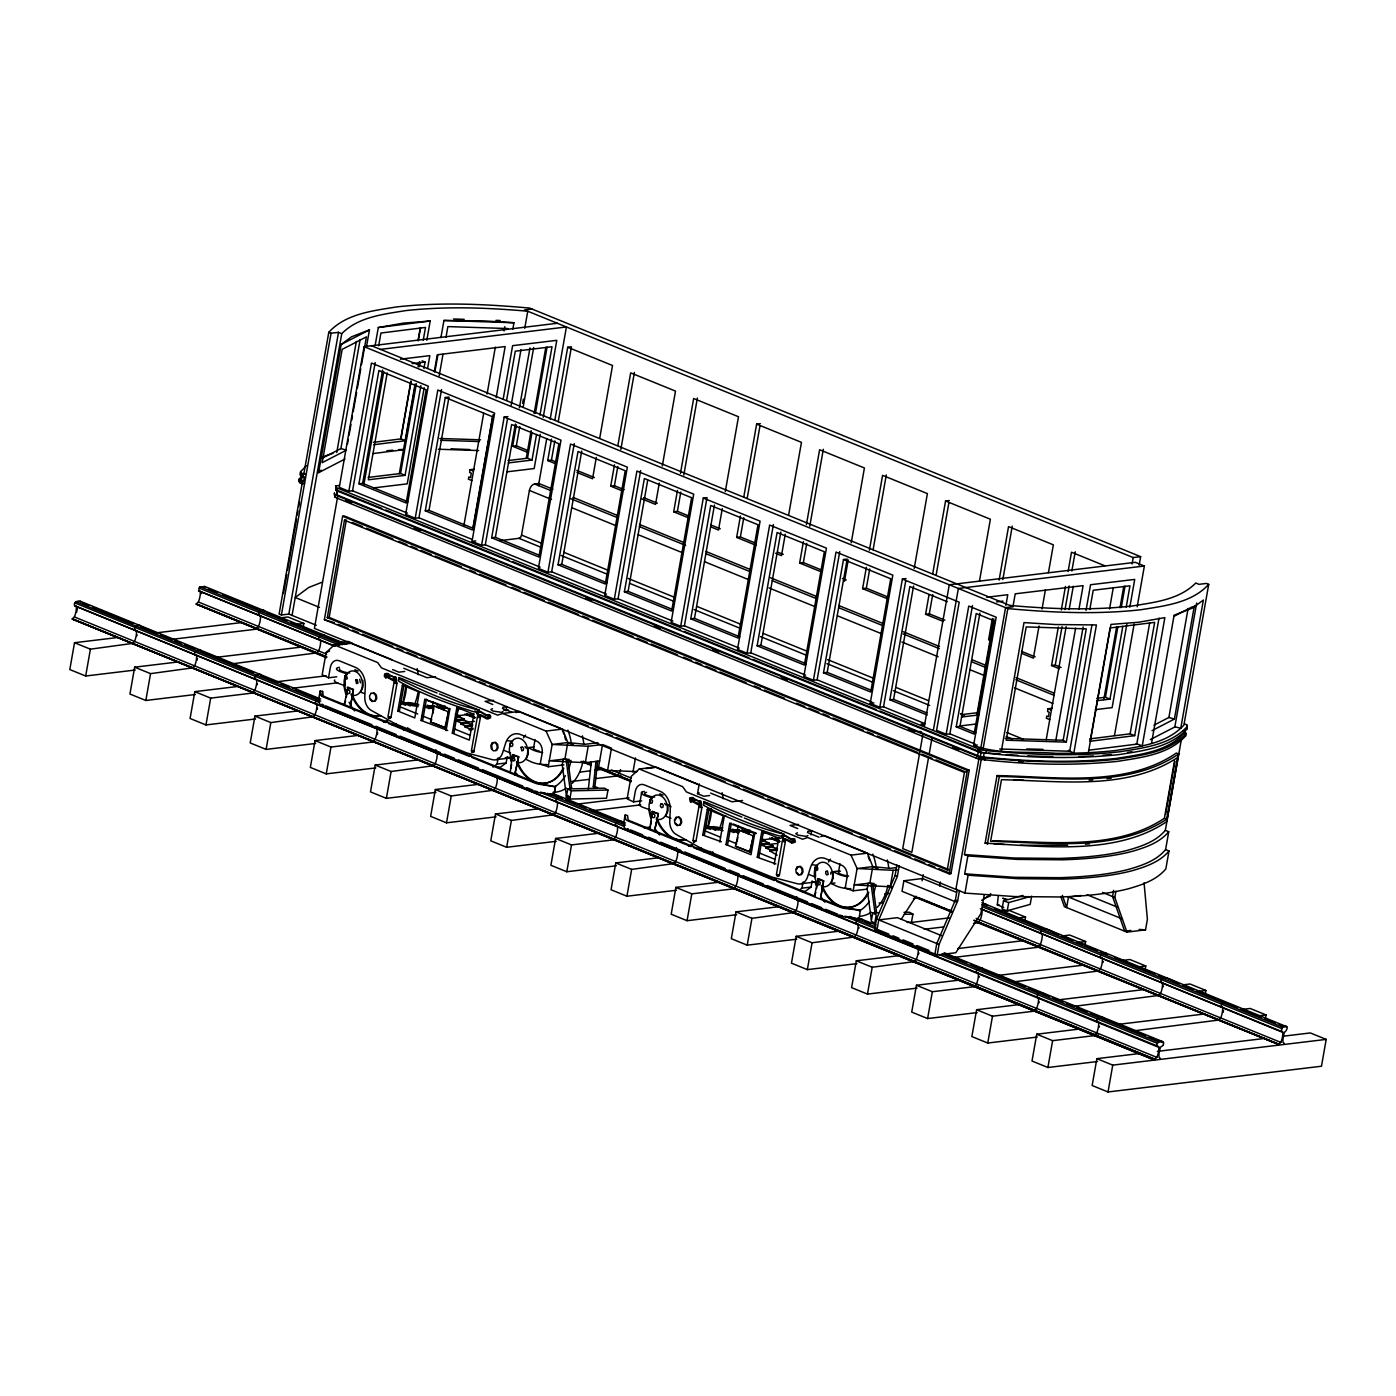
<?xml version="1.0" encoding="UTF-8"?>
<svg xmlns="http://www.w3.org/2000/svg" width="1396" height="1396" viewBox="0 0 1396 1396"><rect width="100%" height="100%" fill="white"/><g stroke="black" fill="none" stroke-linecap="round" stroke-linejoin="round"><path stroke-width="1.5" d="M80.846 602.147C80.793 599.599 72.575 601.536 74.599 605.655L1158.837 1047.332A16.595 10.33 -67.9 0 1 1156.865 1057.365L1154.841 1059.25L72.26 619.004L1154.614 1060.088L72.243 619.074M986.623 905.289L986.169 904.329L981.929 904.8L1282.61 1027.142C1289.66 1023.704 1287.129 1030.684 1284.547 1032.185A16.595 10.33 -67.9 0 0 1282.976 1042.149L1284.39 1043.615M1106.888 954.218C1105.998 950.955 1098.914 954.201 1100.659 957.708M1162.816 1045.464C1166.899 1039.427 1155.19 1040.648 1157.075 1046.075M134.731 630.172C132.864 626.664 140.158 623.279 140.979 626.612L156.998 633.295M194.864 654.637C192.857 651.077 200.745 647.639 201.094 651.251M255.014 679.102C252.99 675.542 260.877 672.104 261.244 675.716L277.281 682.243M375.297 727.979L376.885 728.398M435.43 752.514L435.901 749.809M555.695 801.444L556.899 797.552L561.96 797.744M615.845 825.909C613.821 822.349 621.709 818.911 622.058 822.523M796.244 899.321L796.715 896.616M856.394 923.786C854.369 920.226 862.257 916.788 862.606 920.4M916.526 948.25L916.998 945.563L929.021 950.449M976.659 972.715C974.652 969.156 982.54 965.718 982.889 969.33M1040.509 933.313C1040.107 922.023 1057.261 935.355 1058.761 934.814M1036.809 997.198L1038.013 993.289L1043.021 993.202M1096.942 1021.663C1096.261 1009.517 1118.161 1026.723 1091.131 1013.374M1160.791 982.243C1160.408 970.918 1177.386 984.424 1179.044 983.744M1220.924 1006.708L1222.128 1002.817L1227.171 1003.009M1281.057 1031.173L1282.61 1027.142M588.344 789.176L591.328 761.692M566.2 760.384L569.987 788.426L573.128 788.845L597.034 788.321L593.265 786.786L596.022 761.396M569.987 788.426L571.104 788.88L567.753 788.949L566.305 797.168L569.83 799.053L606.51 798.25L607.958 790.031L604.451 788.164L599.059 788.269L594.905 786.594L597.663 761.204M1003.776 907.505L997.32 904.87L998.227 896.424M264.943 611.832C264.158 606.702 254.404 614.606 260.319 615.566M1163.304 1042.725L1149.274 1037.019M116.374 637.675L74.529 642.718L69.8 669.557L85.68 676.013L135.272 670.028M85.68 676.013L90.408 649.175L132.428 643.416M176.524 662.14L134.662 667.183L129.933 694.021L145.83 700.478L195.405 694.493M145.83 700.478L150.559 673.64L192.561 667.881M204.828 587.053L199.785 586.861L198.581 590.7L335.005 646.383M236.657 686.605L194.812 691.648L190.083 718.486L205.962 724.943L255.555 718.975M205.962 724.943L210.691 698.122L252.536 693.062L254.787 690.339A16.595 10.33 -67.9 0 0 256.759 680.323L256.724 679.643M296.79 711.07L254.945 716.113L250.216 742.951L266.095 749.408L315.688 743.44M299.302 478.88L299.529 482.841L304.59 483.417L301.798 483.749L298.919 481.114L299.302 478.88L302.443 475.67M306.335 465.74L300.594 471.621L300.105 474.396L300.716 476.123L304.38 476.874L303.595 481.358L299.931 480.59L303.595 481.358M302.112 475.949L301.309 480.433L301.798 475.094L302.112 475.949L300.716 476.123L300.594 471.621M301.798 483.749L302.199 481.515M302.984 477.048L303.473 474.256L306.265 473.925L301.204 473.331L303.473 474.256M302.321 482.493L279.113 614.048L281.399 614.973L288.832 614.083L316.299 625.251M303.996 473L328.793 332.3C345.824 313.629 373.046 310.767 396.621 306.928C440.839 302.007 485.494 304.066 529.677 308.08L1140.637 556.655L1139.136 565.188M283.405 593.457L286.756 574.402M287.506 570.161L296.476 519.312M297.226 515.072L297.959 510.831M298.709 506.591L299.459 502.368M281.399 614.973L331.061 333.225L338.513 332.335L341.758 333.661C358.266 316.857 383.586 314.24 405.695 310.61C446.249 306.125 487.204 307.644 527.758 311.221L524.756 328.304M288.832 614.083L338.513 332.335M266.095 749.408L270.824 722.587L312.844 716.811M292.078 615.409L341.758 333.661M344.969 459.04L318.602 472.668L341.2 344.463L351.478 336.837L369.451 329.857L366.433 346.958M303.124 627.572L303.857 623.436L287.977 616.98L281.695 617.73M336.768 452.513L356.364 341.409M322.249 458.202L340.903 448.57L360.133 339.542M339.42 485.442L335.686 485.895L336 490.485L979.748 752.392C1025.851 757.888 1072.739 759.441 1118.999 754.608C1142.574 750.769 1169.796 747.907 1186.827 729.218L1186.705 724.716L1184.436 723.791M334.813 497.185L334.412 493.154L334.813 497.185L978.561 759.11C1024.681 764.607 1071.552 766.16 1117.812 761.326C1141.387 757.487 1168.609 754.608 1185.64 735.936L1185.413 731.975L1183.145 731.05M336 490.485L335.686 485.895M336.994 489.403L336.611 494.777L980.341 756.702C1025.502 761.466 1071.273 763.28 1116.503 758.394C1140.078 754.555 1167.3 751.694 1184.332 733.005L1184.855 730.021M336.611 494.777L337.396 490.31L381.771 508.371M337.605 496.854L314.414 628.409L964.968 893.091L1014.665 896.564L1059.459 896.965A269.393 68.823 10 0 0 1129.19 888.554C1142.521 884.663 1156.691 879.934 1165.852 868.87L1168.993 850.984L1165.59 849.606C1156.429 860.651 1142.277 865.398 1128.945 869.272A269.393 68.823 10 0 1 1059.215 877.683L1014.403 877.299L964.706 873.826L967.864 855.94L964.462 854.544L981.353 758.778L985.436 759.11M557.353 323.261L364.094 346.662L339.28 487.344L348.843 491.235L352.56 490.799L407.405 513.1M347.552 443.754L348.302 439.478M349.052 435.203L350.937 424.506M351.705 420.231L352.455 415.956M353.205 411.68L356.591 392.451M357.359 388.175L360.744 368.928M361.494 364.653L366.398 336.872L342.16 349.384L322.179 462.687L346.417 450.158L340.903 448.57M324.378 619.667L342.613 516.258L344.48 516.031L969.208 770.208L950.973 873.634L949.123 873.844L324.378 619.667L334.307 622.721M348.843 491.235L371.458 363.047L428.258 386.151L405.643 514.356L415.205 518.248L418.94 517.794L471.813 539.31M375.28 344.638L378.299 327.536L403.496 323.104L430.195 321.01L426.81 340.24M327.292 617.66L344.48 520.202L346.348 519.975L329.159 617.433L327.292 617.66L947.256 869.9L949.106 869.673L329.159 617.433M352.56 490.799L375.175 362.594M378.665 345.859L380.916 333.033L425.501 327.432L423.232 340.258M392.136 659.767L350.78 642.928L334.307 644.917L326.123 652.473L322.179 674.774L328.514 677.793L336.75 676.798M320.138 691.037L318.689 699.256L319.3 703.287A8.341 2.129 10 0 0 321.935 705.224L533.15 791.166A8.341 2.129 10 0 0 539.048 792.701L554.038 795.005L555.486 786.786L540.444 783.837A5.95 1.518 10 0 1 536.221 782.737L325.059 696.813A5.95 1.518 10 0 1 323.174 695.435L322.581 691.404L320.138 691.037L320.748 695.068A8.341 2.129 10 0 0 323.401 697.005L386.116 722.535M358.929 483.801L378.909 370.498L426.146 389.728L406.166 503.014L358.929 483.801L362.646 483.348L407.911 501.757M321.848 695.522L322.581 691.404M356.94 735.535L315.077 740.595L310.348 767.416L326.245 773.89L375.821 767.905M362.646 483.348L382.626 370.062M328.514 677.793L330.381 667.218A9.859 7.294 83.1 0 1 339.176 660.744L355.265 667.288A17.345 12.826 83.1 0 1 365.333 686.291L364.792 696.761A12.861 9.51 83.1 0 0 371.214 710.355L395.539 723.931L467.014 753.002L492.544 759.721A12.861 9.51 83.1 0 0 502.595 752.828L505.561 743.353A17.345 12.826 83.1 0 1 520.551 734.523L536.622 741.067A9.859 7.294 83.1 0 1 542.119 753.369L540.252 763.944L548.227 766.753L563.879 764.851M363.815 484.901L383.778 371.65M387.198 372.906L368.352 479.788L405.084 475.355L420.911 385.575M326.245 773.89L330.974 747.052L372.819 742.009L375.07 739.287A16.595 10.33 -67.9 0 0 377.042 729.253L376.99 728.59M353.415 689.484L350.274 707.301L353.415 689.484L348.058 687.303L344.079 705.207L345.615 701.158M346.313 697.197L348.058 687.303M400.669 439.025L410.843 381.335M417.997 340.729L420.266 327.92M373.36 442.358L400.949 438.885L411.122 381.16M418.294 340.554L420.545 327.728M360.465 682.819L359.679 679.346M399.291 473.75L415.101 384.005M418.119 366.904L418.87 362.646M405.904 438.588L415.327 385.139M418.713 365.909L419.463 361.634M368.125 477.415L400.547 473.506L416.374 383.726M419.393 366.625L420.144 362.349M423.93 368.474L425.065 362.053L422.046 360.831M424.192 387.704L407.231 483.854L373.57 487.919M427.577 368.474L429.828 355.648L400.39 359.191M434.278 371.79L437.28 354.759L505.16 346.557L496.156 397.686M434.906 371.755L437.925 354.654M440.927 337.57L443.945 320.469L483.801 320.888L513.955 322.738L512.838 329.159M439.199 375.768L442.968 354.392M445.987 337.291L447.872 326.594L507.935 328.549M415.205 518.248L437.821 390.042L494.62 413.146L472.023 541.351L481.585 545.243L485.302 544.806L540.147 567.108M387.093 677.235L394.457 681.353L396.028 680.864L395.19 677.165L387.46 675.14L386.256 673.518L384.685 674.006L384.319 676.1L385.523 677.723L387.722 676.868L388.036 675.106L387.024 673.762L385.715 674.163M385.523 677.723L389.118 676.711L388.42 673.587L386.797 675.769L387.809 677.112L394.073 679.643M417.072 760.017L375.227 765.06L370.481 791.881L386.378 798.355L435.953 792.37M418.94 517.794L441.537 389.589M390.706 717.09L387.966 716.863L393.916 683.08L395.818 682.853L397.005 683.325L391.037 717.108L389.152 717.335M425.291 510.796L445.272 397.511L448.989 397.057L429.008 510.343L425.291 510.796L472.529 530.009L492.509 416.723L445.272 397.511M401.612 678.596L398.942 677.514L398.733 681.248A220.551 56.346 10 0 0 473.785 711.768L478.933 712.571L479.351 710.215L476.664 709.133M397.825 711.018L402.38 685.192L404.02 685L399.465 710.808L397.825 711.018L414.786 717.928L419.341 692.102L402.38 685.192M400.914 704.631L401.123 703.462L408.522 702.572L416.183 704.422M403.025 702.31L405.835 686.431M386.378 798.355L391.107 771.517L433.109 765.741M406.829 703.13L400.669 701.891M413.199 703.218L405.782 704.108L405.59 705.277L401.123 703.462M408.33 703.741L408.522 702.572M417.875 703.846L410.459 704.753L410.25 705.922L405.782 704.108M447.715 730.44L421.051 720.458L424.768 699.344L437.96 703.846M424.279 707.859L424.489 706.673L431.905 705.783L431.696 706.952L427.228 705.137M426.426 699.134L422.691 720.266L421.051 720.458M474.291 469.178L470.086 469.684L469.597 472.476L471.29 473.174L470.504 477.641L468.794 476.943L468.41 479.177L471.813 480.573M424.489 706.673L428.956 708.505L429.165 707.318L432.865 706.882M463.786 526.083L483.697 413.164M487.082 394.004L495.336 347.133M433.144 701.839L432.533 705.346L448.622 711.89L449.233 708.383L450.123 708.732M444.818 727.962L448.552 711.437L445.638 727.874L430.526 722.151L434.243 705.626M432.882 713.373L433.633 709.133L429.165 707.318M437.611 703.654L437 707.179L445.237 706.184M504.061 330.922L504.811 326.647M441.049 708.243L441.258 707.074L444.818 708.522M473.244 527.636L493.154 414.734M444.766 706.551L444.155 710.075L437.821 707.074M503.188 399.082L512.611 345.667L556.777 340.345L543.219 417.264M477.205 784.482L435.36 789.525L430.631 816.363L446.511 822.82L496.104 816.835M446.057 730.649L449.791 709.517L424.768 699.344M506.608 400.355L515.281 351.181L552.013 346.749L539.955 415.153M481.585 545.243L504.183 417.055L507.9 416.601M485.302 544.806L507.533 418.73M452.321 733.197L456.876 707.371L458.516 707.161L453.962 732.987L452.321 733.197L469.3 740.089L473.855 714.281L456.876 707.371M511.198 405.137L520.987 349.646M456.44 720.947L456.649 719.76L464.065 718.87L463.856 720.039L456.44 720.947L460.907 722.762L468.323 721.854L468.114 723.041L460.697 723.931L460.907 722.762M455.899 717.509L459.598 717.055L459.808 715.886L455.34 714.054M491.654 537.809L511.634 424.506L558.871 443.719L538.891 557.021L491.654 537.809L495.388 537.355L538.682 554.962M495.388 537.355L515.351 424.052M527.688 452.391L512.629 446.266L516.398 424.89M519.417 407.789L529.974 347.936M446.511 822.82L451.24 795.982L493.259 790.223M464.973 726.915L465.165 725.745L472.581 724.856L472.372 726.025L464.973 726.915L469.44 728.747L473.139 728.293M522.628 403.322L523.378 399.047M512.629 446.266L516.346 445.813L519.748 426.583M523.134 407.335L533.691 347.482M469.44 728.747L469.231 729.916L472.93 729.462M477.537 713.6L477.903 711.489M474.134 751.414L471.412 750.804L477.362 717.02L479.264 716.794L480.451 717.282L473.872 751.31M526.24 458.446L531.126 430.666M534.145 413.565L545.819 347.325M508.039 460.558L527.496 458.202L532.016 432.551M535.418 413.321L547.092 347.046M508.266 462.914L532.033 460.052L536.553 434.4M488.408 718.451L487.57 714.752M489.228 718.364L488.408 714.647L486.017 715.223L478.636 711.105M500.082 540.636L518.928 538.315A3.124 1.954 -67.9 0 0 521.528 535.069L529.398 490.45A6.265 3.891 -67.9 0 1 534.633 483.993L538.821 483.487L552.921 489.211M540.2 434.348L534.179 468.55L506.835 471.848M538.437 485.703L546.761 438.501M550.164 419.201L566.427 326.961L380.427 349.384M555.521 463.716L547.738 460.54L551.507 439.164M554.893 419.934L567.718 347.255L571.435 346.801L558.243 421.627M505.98 710.826L506.731 706.568M492.945 767.119L497.081 764.083L498.163 757.923M547.738 460.54L551.455 460.104L554.84 440.857M537.355 808.947L495.493 813.99L490.764 840.828L506.643 847.285L556.236 841.317M497.011 767.486L500.64 767.05L506.137 763.001L507.219 756.841M518.701 756.737L514.74 774.64L518.701 756.737L512.506 754.643L510.203 772.354M510.901 768.411L511.599 764.45M512.297 760.488L513.344 754.555M504.183 417.055L560.983 440.159L538.385 568.364L547.947 572.255L570.545 444.05L627.362 467.154L604.747 595.359L614.31 599.25L618.044 598.797L672.872 621.115M547.947 572.255L551.664 571.802L574.28 443.596M506.643 847.285L511.39 820.447L553.34 814.81M558.034 564.804L578.014 451.501L625.234 470.731L605.271 584.017L558.034 564.804L561.75 564.35L607.016 582.778M561.75 564.35L581.731 451.065M535.017 739.653L533.586 747.785A8.01 2.042 10 0 0 539.554 751.24M596.319 457.399L592.55 478.776L576.967 472.441M599.722 438.17L612.53 365.49L567.718 347.255M548.227 766.753L552.153 744.452L546.045 731.068L502.717 713.443L497.639 715.136L381.492 667.881L377.635 662.542L334.307 644.917M554.038 795.005L555.399 786.14M622.407 490.921L610.715 486.174L614.484 464.798M617.87 445.551L630.678 372.872L675.507 391.107L662.315 465.932M563.269 759.18L562.239 765.06L566.392 795.807L569.655 797.099L566.305 797.168M546.045 731.068L562.536 729.078L567.806 742.55L564.909 758.988L549.256 760.872L585.308 762.687L599.652 760.96M610.715 486.174L614.432 485.721L617.817 466.491M620.836 449.39L634.412 372.418M597.488 833.412L555.625 838.455L550.897 865.293L566.793 871.75L616.369 865.782M569.83 799.053L571.278 790.834L567.753 788.949M585.308 762.687L588.205 746.249L600.507 744.766M614.31 599.25L636.925 471.045L693.725 494.167L671.11 622.372L680.69 626.263L684.406 625.809L739.252 648.128M566.793 871.75L571.522 844.929L613.368 839.869L615.619 837.146A16.595 10.33 -67.9 0 0 617.59 827.13L617.556 826.449M618.044 598.797L640.642 470.609M624.396 591.799L644.376 478.514L691.613 497.726L671.633 611.029L624.396 591.799L628.113 591.363L671.406 608.97M628.113 591.363L647.709 480.207M607.557 770.47L611.483 748.151L602.549 744.522L598.622 766.823L607.557 770.47L637.082 771.622M659.296 483.033L655.527 504.41L641.881 498.861M617.084 775.984L619.335 773.262A16.595 10.33 -67.9 0 0 620.557 769.597M689.275 518.143L673.692 511.791L677.461 490.415M680.463 473.314L693.655 398.506L738.484 416.741L725.292 491.549M673.692 511.791L677.409 511.337L680.794 492.107M683.813 475.006L697.372 398.052M657.621 857.877L615.776 862.92L611.047 889.758L626.926 896.232L676.519 890.247M815.02 896.162L630.015 820.883A5.95 1.518 10 0 1 628.13 819.504L627.519 815.473L625.094 815.107L623.646 823.326L624.256 827.357A8.341 2.129 10 0 0 626.891 829.294L838.106 915.235A8.341 2.129 10 0 0 844.004 916.771L858.994 919.074L860.337 910.209L845.383 907.906A5.95 1.518 10 0 1 841.177 906.807L821.057 898.623M632.964 772.11L635.477 757.923M697.093 783.837L655.719 766.997L639.246 768.987L631.062 776.542L627.136 798.844L633.452 801.862L635.32 791.288A9.859 7.294 83.1 0 1 644.114 784.814L660.203 791.358A17.345 12.826 83.1 0 1 670.272 810.361L669.731 820.831A12.861 9.51 83.1 0 0 676.153 834.424L700.478 848L771.953 877.072L797.5 883.79A12.861 9.51 83.1 0 0 807.534 876.897L810.518 867.422A17.345 12.826 83.1 0 1 825.49 858.61L841.579 865.154A9.859 7.294 83.1 0 1 847.058 877.438L845.208 888.013L853.165 890.823L866.864 889.165M641.689 792.3L639.612 804.044A11.098 2.827 10 0 0 642.875 807.324L650.257 809.889M626.926 896.232L631.655 869.394L673.675 863.618M680.69 626.263L703.287 498.058L707.004 497.604L684.406 625.809M658.354 813.554L654.392 831.458L658.354 813.554L652.176 811.477L649.855 829.189M650.553 825.228L651.251 821.267M651.949 817.306L652.996 811.373M690.758 618.812L710.739 505.509L757.976 524.739L737.995 638.024L690.758 618.812L694.475 618.358L739.758 636.785M694.475 618.358L714.455 505.073M722.273 508.65L718.504 530.026L710.704 526.85M676.449 847.686L675.978 850.391L677.584 850.74M756.143 545.347L736.652 537.408L740.421 516.031M743.824 496.802L756.632 424.122L760.349 423.669M717.753 882.342L675.908 887.402L671.179 914.223L687.059 920.697L736.652 914.712M736.652 537.408L740.386 536.971L743.771 517.724M747.157 498.494L759.982 425.815M692.032 801.304L699.396 805.422L700.966 804.934L700.146 801.234L692.399 799.21L691.212 797.587L689.641 798.076L690.462 801.793L694.056 800.78L693.376 797.657M709.674 795.528L703.846 796.244L697.529 793.661L699.256 783.889M692.905 840.933L698.855 807.15L700.757 806.923L701.944 807.394L695.993 841.177L693.515 840.671M706.568 802.665L703.881 801.583L703.671 805.317A220.551 56.346 10 0 0 778.724 835.855L783.871 836.64M687.059 920.697L691.788 893.859L733.65 888.816L735.901 886.094A16.595 10.33 -67.9 0 0 737.856 876.06L737.821 875.397M702.764 835.087L707.318 809.261L708.959 809.069L704.404 834.895L702.764 835.087L721.383 841.788M721.121 828.491L713.478 826.641L706.062 827.531L705.853 828.701L709.552 828.264M707.981 826.38L711.122 808.511M711.785 827.2L705.608 825.961M718.155 827.287L710.739 828.177L710.529 829.346L706.062 827.531M710.739 828.177L715.206 829.992L715.415 828.823L722.814 827.933M703.287 498.058L760.087 521.162L737.489 649.367L747.052 653.258L769.65 525.053L826.449 548.174L803.852 676.362L813.414 680.253L817.131 679.817L871.976 702.118M747.052 653.258L750.769 652.805L773.384 524.617M719.743 841.997L724.297 816.171L725.937 815.979M757.138 645.807L777.101 532.522L824.338 551.734L804.358 665.037L757.138 645.807L760.855 645.371L806.12 663.781M725.99 844.545L729.724 823.413L731.364 823.204L727.648 844.336L725.99 844.545L751.013 854.718L754.73 833.587L756.388 833.395L733.284 823.989M760.855 645.371L780.835 532.068M731.958 830.393L732.167 829.207L739.828 831.074M785.25 534.267L781.481 555.643L775.635 553.27M788.635 515.037L801.461 442.358L756.632 424.122M739.671 830.725L734.104 831.388L733.895 832.574L729.427 830.742L736.844 829.852M738.1 825.909L737.472 829.433L753.561 835.977L754.172 832.452M749.774 852.031L753.491 835.506L749.774 852.031L735.465 846.22L739.199 829.695L738.571 833.203L734.104 831.388M737.088 841.666L737.821 837.443M742.567 827.723L741.939 831.248L750.176 830.254M749.704 830.637L749.094 834.145L741.52 830.498M777.904 906.824L736.041 911.867L731.312 938.688L747.209 945.162L796.784 939.176M821.075 571.749L799.629 563.042L803.398 541.665M806.417 524.564L819.609 449.739L864.421 467.974L851.228 542.8M799.629 563.042L803.346 562.588L806.748 543.341M809.767 526.24L823.326 449.285M757.26 857.266L761.815 831.44L763.455 831.231L758.918 857.057L757.26 857.266L775.879 863.967M761.396 845.016L761.588 843.83L769.004 842.94L768.795 844.109L761.396 845.016L765.863 846.831L773.262 845.941L773.07 847.11L765.654 848L765.863 846.831M760.837 841.579L764.537 841.125L764.746 839.956L761.762 838.734M747.209 945.162L751.938 918.324L793.94 912.548M777.153 855.19L769.911 850.984L770.121 849.815L777.537 848.925L773.07 847.11M774.239 864.159L778.794 838.35L780.434 838.141M791.776 839.205L784.412 835.087L782.022 835.663L781.655 837.775L783.68 839.275L782.318 837.513L783.121 836.431L782.807 838.193M782.475 837.67L782.842 835.576M776.351 874.891L782.318 841.09L784.203 840.863L785.39 841.352L779.439 875.135L776.717 874.524M813.414 680.253L836.03 552.066L892.829 575.169L870.214 703.375L879.794 707.266L883.511 706.812L924.641 723.547M817.131 679.817L839.746 551.612M793.347 842.521L792.527 838.822M843.481 559.517L890.718 578.747L870.738 692.032L823.5 672.82L843.481 559.517L847.198 559.063M793.975 842.172L794.289 840.409L793.294 839.048L791.968 839.467L794.69 838.891L795.388 841.997L791.776 843.01L784.412 838.891M794.167 842.434L793.347 838.717L790.956 839.31L783.592 835.174M823.5 672.82L827.217 672.366L846.814 561.209M844.458 581.277L848.227 559.901M810.919 834.895L811.669 830.637M799.262 890.194L802.019 888.153L803.101 881.993M838.036 931.289L796.191 936.332L791.462 963.17L807.342 969.627L856.935 963.641M887.943 598.971L862.606 588.658L866.375 567.282M869.394 550.181L882.586 475.355L927.398 493.591L914.206 568.416M801.95 891.555L805.579 891.119L811.076 887.071L812.158 880.911M862.606 588.658L866.323 588.205L869.725 568.975M873.111 549.727L886.303 474.919M823.64 880.806L820.499 898.605L823.64 880.806L818.283 878.625L814.322 896.529L815.84 892.48M816.538 888.519L817.236 884.558M807.342 969.627L812.071 942.789L854.09 937.03M830.69 874.14L831.039 872.186M838.525 871.854L839.956 863.723M879.794 707.266L902.392 579.061L906.109 578.607M883.511 706.812L905.742 580.753M853.165 890.823L857.109 868.521L851.002 855.137L807.656 837.513L802.578 839.223L686.431 791.951L682.574 786.611L639.246 768.987M927.258 715.031L889.863 699.815L909.843 586.529L947.238 601.728M889.863 699.815L893.58 699.361L913.56 586.076M868.207 883.267L867.178 889.13L871.331 919.877M898.169 955.754L856.324 960.797L851.595 987.635L867.474 994.092L917.067 988.124M851.002 855.137L867.474 853.148L872.762 866.619L869.865 883.057L854.212 884.942L890.247 886.757L893.161 870.319L897.244 869.83M872.709 913.019L871.261 921.238L874.769 923.122L876.217 914.904L872.709 913.019L876.042 912.949L874.943 912.495L871.139 884.453M943.12 621.412L925.583 614.275L928.968 595.045M932.737 573.669L945.563 500.99L949.28 500.536M925.583 614.275L929.3 613.839L932.703 594.591M936.088 575.361L948.896 502.682M896.947 864.927L895.098 875.466L876.496 918.987L874.629 929.527L937.205 954.986L955.806 952.735L980.899 913.595L984.18 895.028M876.897 930.451L878.765 919.912L897.366 876.391L899.216 865.852M867.474 994.092L872.203 967.254L914.171 961.617M922.808 734.924L902.758 848.611L911.832 852.31L928.48 757.923M924.327 726.339L949.28 584.767L1135.297 562.326L1144.371 566.026L1137.182 606.789M956.487 892.358L922.477 878.52L903.875 880.771L902.008 891.311L952.037 911.658M929.247 753.631L931.882 738.624M933.4 730.038L958.371 588.449L1144.371 566.026M904.015 912.338L909.389 912.234L912.914 914.101L911.448 922.32L907.138 922.424M902.392 579.061L959.192 602.165L936.594 730.37L946.156 734.261L968.754 606.056L996.186 617.224L973.588 745.429C999.501 754.904 1028.573 751.083 1055.83 753.317C1075.95 753.421 1096.087 752.706 1116.085 750.437C1139.66 746.598 1166.882 743.719 1183.913 725.048L1208.709 584.366L1206.441 583.441L1199.007 584.331L1195.761 583.005C1179.254 599.809 1153.934 602.426 1131.824 606.056C1091.271 610.541 1050.315 609.022 1009.762 605.445M917.922 897.611L913.473 898.85M922.058 880.824L923.157 874.629M946.156 734.261L949.873 733.825L972.471 605.62M979.451 581.207L990.375 519.225L945.563 500.99M956.225 726.827L976.205 613.525L994.074 620.784L974.094 734.087L956.225 726.827L959.959 726.374L975.821 732.83M959.959 726.374L979.922 613.071M958.319 980.219L916.457 985.262L911.728 1012.1L927.607 1018.557L977.2 1012.589M939.7 886.041L940.415 881.993M947.256 869.9L964.427 772.442L344.48 520.202M988.56 639.909L992.329 618.533M999.117 580.055L1008.54 526.606L1053.352 544.841L1048.448 572.639M976.851 714.944L993.812 618.794M934.936 954.061L936.786 943.522L955.388 900.001L957.237 889.461M949.123 873.844L967.358 770.435L969.208 770.208M991.683 637.763L978.491 712.588L961.198 714.665M992.434 633.487L994.702 620.662M1002.834 579.602L1012.257 526.152M937.205 954.986L939.054 944.446L957.656 900.926L959.506 890.386M927.607 1018.557L932.353 991.736L978.038 986.222M976.293 758.185L978.875 751.31L880.021 711.088M1005.888 605.393L1007.772 594.713L986.745 597.261M955.876 889.409L979.085 757.836M983.447 757.225L984.232 752.741L981.144 752.217L980.341 756.702L978.945 756.876L335.214 494.952M364.094 346.662L1007.825 608.586L983.028 749.268L980.236 749.617L336.488 487.693M984.756 760.157L985.14 757.923C1029.341 761.937 1073.995 764.013 1118.213 759.075C1141.788 755.236 1169.01 752.374 1186.024 733.703M985.942 753.439L986.431 750.664C1030.632 754.678 1075.269 756.737 1119.487 751.816C1143.062 747.977 1170.284 745.115 1187.315 726.444M1012.973 606.597L1015.224 593.824L1083.104 585.639L1078.986 609.075M964.968 893.091L968.109 875.205L964.706 873.826M985.105 843.219L997.041 775.583C1055.603 776.56 1125.228 787.868 1176.392 753.037L1178.66 753.962L1166.742 821.598C1116.085 856.027 1042.969 846.255 985.105 843.219L987.792 843.446M1001.403 750.804L1024.001 622.599L1055.324 624.535L1096.418 624.954L1073.821 753.159L1068.376 750.315M987.373 844.144L999.309 776.508L997.041 775.583M973.605 923.314L977.898 922.791L980.149 920.069A16.595 10.33 -67.9 0 0 982.121 910.052L982.086 909.372M974.199 986.675L976.45 983.953A16.595 10.33 -67.9 0 0 978.422 973.937L978.369 973.256M1039.025 626.071L1033.372 658.144L1021.68 653.38M1042.044 608.97L1045.43 589.74M1018.452 1004.684L976.607 1009.727L971.86 1036.565L987.757 1043.039L1037.333 1037.053M1023.059 895.429L1008.121 899.6L1002.694 898.256L1006.848 899.949L1003.48 900.891L1002.031 909.093L1007.249 910.768L1030.196 904.381L1031.644 896.162M1007.249 910.768L1008.697 902.566L1029.567 896.755M1059.32 668.701L1051.537 665.526L1058.308 627.048M1061.326 609.947L1065.48 586.425M1068.115 571.47L1071.5 552.223L1104.637 565.712M987.757 1043.039L992.486 1016.201L1034.331 1011.158L1036.582 1008.436A16.595 10.33 -67.9 0 0 1038.554 998.402L1038.519 997.739M1051.537 665.526L1055.254 665.072L1062.042 626.595M1065.043 609.494L1069.196 585.988M1071.831 571.016L1075.234 551.786M1052.235 708.243L1048.03 708.749L1047.541 711.541L1049.234 712.239L1048.448 716.706L1046.738 716.026L1046.354 718.259L1049.757 719.638M1046.232 739.583L1066.143 626.682M1069.144 609.633L1073.28 586.198M1055.69 741.136L1075.601 628.235M1024.786 921.186L1025.519 917.067L1009.622 910.593L1001.264 911.605M1066.3 742.149L1006.219 740.212L1026.2 626.909L1086.263 628.863L1066.3 742.149L1063.176 740.264L1083.139 626.961M1086.036 610.384L1090.555 584.732L1134.721 579.41L1129.835 607.19M1089.822 609.494L1093.225 590.246L1129.957 585.814L1126.188 607.19M1091.916 625.199L1069.685 751.257L999.676 748.989M1109.541 608.935L1113.31 587.559M1078.585 1029.149L1036.739 1034.209L1032.01 1061.03L1047.89 1067.504L1097.483 1061.518M1088.357 752.601L1110.972 624.413L1138.7 622.232L1164.857 617.625L1142.26 745.83L1136.239 743.702M1080.888 895.534L1068.481 897.035L1066.631 907.575L1062.356 895.342M1103.8 699.64L1116.608 626.996M1119.993 607.766L1123.763 586.407M1096.802 698.314L1105.44 697.267L1117.882 626.734M1121.267 607.487L1125.036 586.111M1132.069 563.949L1133.203 557.562L1140.637 556.655M1097.012 700.687L1109.977 699.117L1122.803 626.438M1047.89 1067.504L1052.619 1040.666L1098.303 1035.151M1126.816 624.274L1112.123 707.615L1095.284 709.639M1114.497 735.5L1134.163 623.942M1084.919 945.65L1085.652 941.532L1069.755 935.058L1061.396 936.07M1089.787 738.903L1130.114 733.825L1149.711 622.668M1134.686 735.657L1154.649 622.372L1110.082 627.973L1090.102 741.276L1134.686 735.657L1130.114 733.825M1159.012 618.079L1136.78 744.138L1089.212 750.141M1113.642 890.334L1112.56 896.529L1124.653 931.184L1130.847 930.434M1144.057 882.796L1147.39 919.318L1145.523 929.858L1126.921 932.109L1114.828 897.453L1115.928 891.259M1151.508 743.387L1174.123 615.182L1192.69 607.975L1203.369 600.053L1180.772 728.258L1175.031 726.81M1138.717 1053.631L1096.872 1058.674L1092.143 1085.512L1108.023 1091.969L1321.471 1066.23L1326.2 1039.392L1310.321 1032.935L1283.116 1036.216M1153.968 725.17L1168.888 717.474L1188.101 608.447M1108.023 1091.969L1112.752 1065.131L1326.2 1039.392M1152.014 730.632L1174.402 719.062L1194.365 605.759M1196.669 603.037L1174.821 726.967L1150.339 739.618M992.626 840.828C1049.303 841.456 1114.619 851.194 1164.386 818.318L1174.507 760.89M1165.59 814.339L1174.909 761.501M1166.655 819.243L1177.526 757.557C1126.415 790.991 1059.512 780.713 1001.473 779.718L990.602 841.387C1048.64 842.399 1115.544 852.677 1166.655 819.243L1164.386 818.318M964.462 854.544L1014.159 858.017L1058.953 858.418A269.393 68.823 10 0 0 1128.701 850.007C1142.015 846.116 1156.185 841.387 1165.346 830.323L1181.487 738.798M1185.413 731.975L1185.64 735.936M1186.705 724.716L1186.827 729.218M1165.59 849.606L1168.749 831.719L1165.346 830.323M1145.052 970.115L1145.784 965.997L1129.905 959.523L1121.529 960.535M1205.202 994.598L1205.917 990.462L1190.038 984.005L1183.756 984.756M1265.334 1019.063L1266.067 1014.927L1250.17 1008.47L1241.812 1009.483M1278.753 1044.417L977.898 922.791M75.07 603.002L319.632 702.502M1098.338 971.005L1012.187 982.103M1158.471 995.47L1074.484 1006.307M1218.568 1020.075L1132.47 1031.033M196.225 604.084L326.629 656.923M850.81 888.694A11.098 2.827 10 0 1 836.745 886.198L831.021 883.441L833.255 878.049L833.08 871.697L839.083 870.982M316.543 652.927L232.556 663.763M374.46 701.176L375.925 698.576L375.507 695.225L373.465 693.062M493.137 742.655L491.671 745.237L492.09 748.588M495.789 750.542L497.255 747.942L496.836 744.591L494.795 742.428M675.28 819.941L676.746 817.358M679.398 825.245L680.864 822.645L680.445 819.295L678.404 817.131M796.61 869.307L798.076 866.724M800.728 874.611L802.194 872.011L801.775 868.661L799.734 866.497M901.205 919.318L916.038 896.18M132.498 643.294L134.522 641.41A16.595 10.33 -67.9 0 0 136.494 631.376L136.442 630.713M192.648 667.759L194.655 665.875A16.595 10.33 -67.9 0 0 196.627 655.841L196.592 655.178M316.63 652.822L318.637 650.92A16.595 10.33 -67.9 0 0 320.609 640.904L320.574 640.223M312.913 716.706L314.938 714.804A16.595 10.33 -67.9 0 0 316.892 704.788L316.857 704.125M433.196 765.636L435.203 763.752A16.595 10.33 -67.9 0 0 437.175 753.718L435.535 752.688M493.329 790.101L495.336 788.216A16.595 10.33 -67.9 0 0 497.308 778.183L497.273 777.52M553.462 814.566L555.486 812.681A16.595 10.33 -67.9 0 0 557.458 802.665L557.405 801.985M673.745 863.513L675.751 861.611A16.595 10.33 -67.9 0 0 677.723 851.595L677.688 850.932M794.027 912.443L796.034 910.558A16.595 10.33 -67.9 0 0 798.006 900.525L796.366 899.495M854.16 936.908L856.167 935.023A16.595 10.33 -67.9 0 0 858.139 924.99L858.104 924.327M918.045 897.453L952.124 911.309M914.293 961.373L916.3 959.488A16.595 10.33 -67.9 0 0 918.271 949.472L918.236 948.791M1098.408 970.901L1100.432 969.016A16.595 10.33 -67.9 0 0 1102.404 958.982L1102.351 958.319M1094.708 1034.785L1096.715 1032.9A16.595 10.33 -67.9 0 0 1098.687 1022.867L1098.652 1022.204M1158.558 995.365L1160.565 993.481A16.595 10.33 -67.9 0 0 1162.536 983.447L1162.502 982.784M1218.691 1019.83L1220.697 1017.946A16.595 10.33 -67.9 0 0 1222.669 1007.912L1222.634 1007.249M1278.876 1044.26L974.111 920.348L1278.876 1044.26L1280.847 1042.411A16.595 10.33 -67.9 0 0 1282.819 1032.394L981.946 909.18M298.919 481.114L301.013 478.968M318.602 472.668L321.115 470.103M1208.709 584.366C1191.695 603.037 1164.473 605.899 1140.898 609.738C1096.68 614.659 1052.026 612.6 1007.825 608.586M1178.66 753.962C1127.497 788.792 1057.871 777.485 999.309 776.508M1168.749 831.719C1159.587 842.765 1145.418 847.512 1132.104 851.385A269.393 68.823 10 0 1 1062.373 859.796L1017.562 859.413L967.864 855.94M1168.993 850.984C1159.832 862.03 1145.68 866.776 1132.348 870.668A269.393 68.823 10 0 1 1062.618 879.079L1017.806 878.677L968.109 875.205M394.527 682.819L395.19 683.482M396.394 683.586L395.731 682.923M397.005 683.325L393.916 683.08M388.367 717.788L390.496 718.259M388.629 717.893L390.165 718.225M479.98 716.043L477.903 715.886L479.386 715.694M479.84 717.527L477.711 717.055L480.451 717.282M471.412 750.804L473.314 750.577M699.483 806.888L700.129 807.551M701.333 807.656L700.687 806.993M701.944 807.394L698.855 807.15M695.644 841.16L694.161 841.334M784.936 840.13L782.859 839.956L784.343 839.764M784.779 841.596L782.65 841.125L785.39 841.352M776.752 875.798L778.898 876.287L777.886 875.99M76.309 606.248L76.344 606.911A16.595 10.33 -67.9 0 1 74.372 616.945L72.418 618.777L1154.893 1059.198M200.291 591.293L200.326 591.956A16.595 10.33 -67.9 0 1 198.354 601.99L196.4 603.84L326.699 656.853M1162.746 1045.587L1160.565 1047.122A16.595 10.33 -67.9 0 0 1158.994 1057.104L1160.408 1058.552M404.735 671.459L398.907 672.174L392.59 669.591M492.474 708.697L490.869 709.587L492.823 711.018L501.408 712.326L503.014 711.454M697.529 793.661L699.134 792.788M797.413 832.766L795.807 833.656L797.762 835.087L806.347 836.396L807.952 835.523M341.2 344.463L369.451 329.857M1173.862 616.369L1192.516 606.736M321.289 457.417L332.981 453.281M326.123 652.473L329.543 651.112M515.805 712.588L519.19 711.454L560.564 728.276M820.743 836.658L824.146 835.523L865.503 852.345M477.868 714.124L478.182 712.361L477.362 713.443L478.723 715.206L476.699 713.688L477.083 711.594L479.474 711.018L486.838 715.136M477.903 715.31L480.294 714.717L486.471 717.23M489.036 718.102L487.728 718.504L489.124 718.329M479.474 714.822L486.838 718.94L490.432 717.928L490.746 716.165L489.752 714.822L487.03 715.398L488.338 714.979L489.35 716.34M690.462 801.793L694.056 800.78M652.351 814.287L653.817 813.833L654.951 815.351L654.602 817.323L653.119 817.777L652.002 816.259M699.361 804.236L699.675 802.473L698.855 803.555L700.216 805.335L701.787 804.846L700.966 801.13L699.396 801.618L692.032 797.5L690.462 797.971L691.282 801.688M782.842 839.38L785.233 838.787L791.41 841.299L791.776 843.01M322.459 582.08L308.76 587.454L295.237 597.505L319.457 607.365M76.03 601.693L320.714 701.176M316.7 699.536L315.147 703.584L316.752 703.933M1127.654 752.357L1131.807 751.729M378.299 327.536L430.195 321.01M373.674 444.731L405.521 440.717L400.949 438.885M372.994 453.56L403.269 449.756M531.963 309.005L524.512 309.912L1133.203 557.562M412.099 363.623L425.065 362.053M472.023 541.351L475.739 540.915M154.38 633.086L240.374 622.721M172.423 639.298L256.253 629.177L258.504 626.455A16.595 10.33 -67.9 0 0 260.476 616.439L260.424 615.758M295.481 624.448L303.857 623.436M216.677 657.289L300.506 647.186M339.734 642.457L348.11 641.445L352.089 643.067M338.827 644.795L351.583 643.242M274.663 682.016L326.245 675.804M388.036 675.106L389.432 674.949M996.517 601.903L1003.009 601.135M292.689 688.228L337.832 682.784M387.722 676.868L389.118 676.711M386.395 677.287L387.809 677.112M394.457 681.353L396.848 680.777L396.01 677.06L394.457 677.549L387.076 673.43L385.523 673.902L386.343 677.618M435.535 676.694L427.002 677.723L403.776 668.265M400.146 702.363L403.863 701.926M412.117 705.695L418.852 704.945M493.608 700.321L485.075 701.35L492.823 704.491M428.956 708.505L432.655 708.051M437.541 707.528L441.258 707.074M457.015 709.081L461.291 708.557M502.822 707.249L507.08 706.725M458.848 715.625L473.837 713.827M503.799 710.215L508.074 709.692M456.091 716.322L459.808 715.886M430.526 722.151L431.765 719.708L421.714 715.607M502.717 713.443L519.19 711.454M403.531 729.916L409.988 729.148M465.863 722.413L474.465 721.366M870.214 703.375L873.931 702.921M597.924 742.724L584.994 744.295L567.806 742.55L552.153 744.452L588.205 746.249M547.267 764.519A11.098 2.827 10 0 1 531.806 762.129L526.065 759.372L528.299 753.98L528.142 747.628L534.145 746.912M505.352 757.749L509.645 757.225M496.679 759.599L513.152 757.609A12.861 9.51 83.1 0 1 509.034 757.731M497.081 764.083L506.137 763.001M961.425 717.038L978.701 714.944M925.304 723.547L921.081 724.07L924.484 725.449M959.925 725.972L976.764 723.931M579.689 772.128L590.438 770.819M594.748 770.313L601.187 769.528M645.894 768.603L654.392 767.573M571.941 781.428L589.129 779.369M595.586 778.584L620.906 775.53M593.265 786.786L594.905 786.594M973.588 745.429L977.305 744.975M566.392 795.807L568.05 795.58M978.875 751.31L977.479 751.467L977.968 748.675L980.76 748.343L1005.556 607.661L1013.007 606.754L371.336 345.685M981.144 752.217L979.748 752.392L980.236 749.617L986.431 750.664M577.49 804.096L629.09 797.884M981.353 758.761L978.561 759.11L978.945 756.876L985.14 757.923M633.452 801.862L641.689 800.868M593.387 810.57L640.677 804.864M694.37 799.018L691.962 797.831L690.339 799.995L699.03 803.712M742.602 800.501L731.94 801.793L710.651 793.12M644.08 827.793L650.536 827.025M705.085 826.432L708.802 825.996M715.206 829.992L718.905 829.538M798.547 824.39L790.014 825.42L797.762 828.561M742.48 831.597L746.197 831.144L749.774 832.592M761.954 833.15L766.247 832.627M807.76 831.318L812.018 830.795M763.804 839.694L778.776 837.897M761.047 840.392L764.746 839.956M735.465 846.22L750.594 851.944M704.212 852.258L710.669 851.49M768.707 844.493L777.31 843.446M794.062 842.399L791.654 841.23M769.911 850.984L777.328 850.094M896.407 867.579L889.933 868.364L872.762 866.619L857.109 868.521L893.161 870.319M801.618 883.668L818.091 881.679A12.861 9.51 83.1 0 1 813.973 881.801M831.021 883.441L835.017 882.953M802.019 888.153L811.076 887.071M884.68 893.946L888.99 893.423M879.079 903.003L883.371 902.479M874.943 912.495L878.067 912.914M997.32 904.87L998.96 904.678M878.765 919.912L897.366 917.661L941.375 935.582M910.436 922.564L949.123 917.887M924.169 929.282L943.504 926.944M1019.237 917.818L1025.519 917.067M957.673 948.582L1022.151 940.799M1139.119 929.439L1145.523 929.858M954.201 957.377L1038.048 947.273L1040.299 944.534A16.595 10.33 -67.9 0 0 1042.254 934.517L1042.219 933.854M1077.276 942.544L1085.652 941.532M998.454 975.385L1082.301 965.264M1137.408 967.009L1145.784 965.997M1056.44 1000.112L1142.434 989.747M1197.559 991.474L1205.917 990.462M1118.737 1024.315L1202.567 1014.211M1257.691 1015.939L1266.067 1014.927M1157.371 1051.38L1262.717 1038.676M386.814 450.751L392.73 450.193M1102.962 755.253L1111.164 754.486M1107.098 778.584L1111.199 778.2M1085.46 844.196L1089.561 843.812M398.645 449.634L404.02 449.372M1078.742 756.615L1093.295 755.917M1089.055 780.102L1092.771 779.928M1067.731 845.243L1020.633 845.261M80.183 601.187L320.731 699.064M571.278 790.834L607.958 790.031M904.276 914.293L912.914 914.101M451.083 448.831L469.702 449.547M1026.723 748.954L1042.899 749.373M1052.828 756.702L1027.857 755.882M453.56 318.986L464.17 319.335M495.981 320.365L500.222 320.504M443.945 320.469L513.955 322.738M439.792 438.484L480.556 439.81M440.77 440.316L479.386 441.555M438.309 449.233L478.619 450.542M1005.242 738.379L1063.176 740.264M1017.719 755.323L1006.115 754.573M1018.888 761.57L1022.936 761.797M1013.636 779.718L1023.774 780.277M994.127 843.917L1004.265 844.493M395.941 681.754C391.787 681.457 398.977 683.063 395.871 681.824M988.316 753.09L1000.566 754.119M478.845 716.253L480.329 716.078L479.317 715.782M471.813 751.729L473.017 751.833M472.459 752.392L473.942 752.217L471.865 752.043M700.879 805.824L699.413 805.998L700.408 806.295M700.338 806.382L701.822 806.19L700.809 805.893M783.784 840.322L785.267 840.148L784.255 839.851M693.254 840.567L694.807 840.706M694.51 841.945C692.468 842.818 695.923 841.771 694.039 842.434M569.202 759.424L564.909 758.988L570.283 761.169M874.158 883.494L869.865 883.057L875.222 885.239M198.686 590.927L334.604 645.912M74.703 605.881L1158.785 1046.634M320.417 640.031C315.234 638.949 322.947 631.777 325.094 635.843M134.836 630.346L136.337 630.521M194.986 654.811L196.47 654.986M256.62 679.451L255.084 679.276M495.667 777.153L497.168 777.328M555.817 801.618L557.301 801.793M615.95 826.083L617.451 826.275M736.216 875.03L737.716 875.205M1040.613 933.488L1042.114 933.662M857.999 924.135L856.463 923.943M1100.763 957.953L1102.212 958.11M916.631 948.425L918.132 948.599M1160.896 982.418L1162.397 982.592M976.781 972.89L978.264 973.082M1221.029 1006.882L1222.495 1007.057M1036.914 997.372L1038.415 997.547M1281.127 1031.347L1282.662 1031.522M1097.047 1021.837L1098.547 1022.012M507.202 740.683L512.664 741.328M812.14 864.752L817.602 865.398L815.386 870.79L815.543 877.142L808.598 874.315M479.351 710.215C451.449 703.532 424.663 691.98 399.151 678.892L398.942 677.514M555.486 786.786L540.496 784.482A8.341 2.129 10 0 1 534.598 782.947L471.883 757.417M541.125 792.387L545.4 793.033M549.675 793.696L553.95 794.359M846.063 916.457L858.994 919.074M1168.888 717.474L1174.402 719.062M1003.48 900.891L1008.697 902.566M328.793 332.3L331.061 333.225M516.346 445.813L527.653 450.419M551.455 460.104L555.346 461.692M576.792 470.4L594.33 477.537M614.432 485.721L624.169 489.682M643.661 497.622L657.307 503.171M677.409 511.337L689.101 516.101M710.529 524.826L720.266 528.787M740.386 536.971L755.969 543.306M777.398 552.031L783.243 554.404M803.346 562.588L820.883 569.725M842.329 578.45L846.22 580.038M866.323 588.205L887.769 596.93M929.3 613.839L944.883 620.173M1021.506 651.339L1035.151 656.888M1055.254 665.072L1061.1 667.463M527.496 458.202L532.033 460.052M1105.44 697.267L1109.977 699.117M573.058 497.412L617.346 515.438M639.49 524.442L683.778 542.468M705.94 551.472L750.228 569.498M770.365 577.682L816.66 596.528M838.804 605.532L883.11 623.558M903.247 631.742L939.473 646.488M971.686 659.61L985.785 665.334M1015.991 677.618L1054.242 693.184M534.633 483.993L550.739 490.537M570.877 498.738L617.189 517.567M639.333 526.589L685.645 545.417M705.765 553.619L750.071 571.645M772.215 580.649L816.503 598.675M838.647 607.679L882.953 625.705M903.072 633.889L939.316 648.634M971.529 661.739L985.628 667.48M1015.834 679.765L1054.085 695.33M529.398 490.45L551.56 499.471M571.679 507.655L615.985 525.681M638.129 534.685L682.417 552.711M704.561 561.716L748.849 579.741M768.987 587.943L815.299 606.771M837.443 615.793L881.731 633.801M901.868 642.003L938.112 656.748M970.325 669.853L984.424 675.577M1014.613 687.879L1052.863 703.444M470.086 469.684L473.488 471.08M1048.03 708.749L1051.432 710.145M400.547 473.506L405.084 475.355M521.528 535.069L541.665 543.271M563.81 552.275L608.115 570.301M628.235 578.485L674.547 597.331M696.691 606.335L740.997 624.361M763.141 633.365L807.429 651.391M827.566 659.593L873.879 678.421M896.023 687.443L928.235 700.548M960.448 713.653L964.462 715.293M1006.743 732.499L1022.849 739.042M518.928 538.315L541.072 547.319M561.209 555.503L607.504 574.349M629.648 583.354L673.954 601.379M694.091 609.581L740.386 628.409M760.523 636.611L806.836 655.439M826.956 663.641L873.268 682.487M893.405 690.671L929.649 705.416M1006.15 736.547L1012.187 739.008M429.008 510.343L474.274 528.77M827.217 672.366L872.483 690.776M893.58 699.361L927.049 712.99M551.664 571.802L606.51 594.12M750.769 652.805L805.614 675.123M949.873 733.825L975.333 744.173M385.802 510.011L508.859 560.075M512.89 561.716L680.323 629.84M684.354 631.481L748.902 657.743M752.933 659.383L875.99 709.447M919.79 731.33L921.5 732.01M345.667 500.134L351.722 502.595M414.263 528.037L420.318 530.497M585.727 597.802L591.782 600.263M654.305 625.705L660.36 628.165M712.815 649.506L718.853 651.967M781.394 677.409L787.449 679.869M908.482 729.113L914.537 731.574M952.857 747.174L958.912 749.635M342.613 516.258L967.358 770.435M352.403 522.453L362.489 526.554M366.537 528.194L392.782 538.873M398.855 541.351L406.917 544.632M410.965 546.272L417.02 548.733M421.051 550.373L431.155 554.491M435.203 556.131L461.448 566.811M469.527 570.091L475.582 572.569M479.613 574.21L505.875 584.889M511.931 587.35L520.01 590.648M524.041 592.288L544.248 600.507M548.279 602.147L578.572 614.467M582.603 616.107L588.676 618.568M592.707 620.225L633.086 636.646M637.134 638.286L647.238 642.404M651.269 644.045L677.514 654.724M683.586 657.184L691.648 660.483M695.697 662.123L701.752 664.583M705.8 666.224L715.886 670.342M719.935 671.982L746.179 682.661M754.259 685.942L760.314 688.42M764.362 690.06L784.552 698.279M796.662 703.2L804.742 706.481M808.773 708.138L818.876 712.239M822.925 713.88L828.98 716.34M833.011 717.998L863.304 730.317M867.335 731.958L873.407 734.418M877.438 736.058L917.835 752.496M921.866 754.137L931.97 758.255M936.001 759.895L966.294 772.215M1102.561 892.463L1114.828 897.453M1087.083 894.784L1117.097 906.999M1068.481 897.035L1122.506 919.004M1126.921 932.109L1064.363 906.65L1060.803 896.459M338.338 624.361L348.407 628.462M352.438 630.102L358.493 632.562M362.524 634.203L392.747 646.505M396.778 648.145L402.816 650.606M406.847 652.246L416.933 656.347M420.964 657.987L461.256 674.373M465.287 676.013L475.373 680.114M479.404 681.754L485.442 684.215M489.473 685.855L529.782 702.258M533.813 703.898L543.882 707.999M547.913 709.639L588.222 726.042M592.253 727.682L598.308 730.143M606.37 733.424L612.408 735.884M616.439 737.524L642.631 748.169M648.686 750.629L656.748 753.91M660.779 755.55L670.848 759.651M674.879 761.291L680.934 763.752M684.965 765.392L725.257 781.795M733.319 785.076L739.374 787.536M743.405 789.176L763.56 797.378M767.591 799.018L783.714 805.579M787.745 807.22L797.814 811.303M801.845 812.943L807.883 815.404M811.914 817.044L852.223 833.447M860.285 836.728L866.34 839.188M870.371 840.828L890.508 849.03M894.539 850.67L910.663 857.231M914.694 858.872L924.78 862.972M928.811 864.613L934.849 867.073M938.88 868.713L950.973 873.634M204.165 586.233L346.487 644.149M981.946 902.688L1286.641 1026.653M208.807 588.99L216.834 592.253M222.854 594.696L262.937 611.012M266.95 612.652L287 620.801M290.996 622.424L301.03 626.507M305.043 628.148L323.069 635.477M325.076 636.297L345.126 644.446M502.49 708.435L512.175 712.361M807.446 832.505L819.051 837.234M994.615 908.709L1044.732 929.09M1062.775 936.437L1072.791 940.52M1076.805 942.143L1082.825 944.586M1086.821 946.226L1096.855 950.31M1100.851 951.932L1106.871 954.375M1114.898 957.639L1154.981 973.954M1158.994 975.577L1165.014 978.038M1183.04 985.367L1193.074 989.45M1197.087 991.09L1237.17 1007.389M1241.184 1009.029L1261.234 1017.178M1265.23 1018.818L1275.263 1022.884M1279.26 1024.524L1285.28 1026.967M200.134 586.721L342.456 644.638M199.052 588.048L339.368 645.144M982.854 906.946L1281.528 1028.486M980.376 908.779L1281.179 1031.347M895.098 875.466L897.366 876.391M955.388 900.001L957.656 900.926M567.806 742.55L573.18 744.749M872.762 866.619L878.119 868.818M903.875 880.771L955.894 901.938M402.065 678.77L436.983 692.992M439.374 693.952L476.228 708.941M707.004 802.857L741.922 817.061M744.312 818.021L781.167 833.028M781.62 833.203L784.29 834.285C756.388 827.601 729.619 816.049 704.09 802.962L703.881 801.583M474.919 710.93L478.933 712.571M459.197 707.65L458.289 707.283L457.679 710.808L456.789 710.442M763.246 831.353L764.135 831.719M198.354 601.99L326.664 654.183M611.308 769.999L631.358 778.165M707.318 809.261L724.297 816.171M761.815 831.44L779.701 838.507M976.153 918.446L1280.847 1042.411M477.362 717.02L478.549 717.509M782.318 841.09L783.505 841.579M466.962 713.984L473.035 716.392M583.231 761.291L591.293 764.502L583.127 761.466M597.261 766.997L631.393 780.818M771.674 837.949L779.736 841.177M466.857 714.159L474.937 717.335M597.156 767.172L631.324 780.888M771.569 838.124L779.666 841.247M887.821 885.43L891.817 887.141M326.507 657.202L196.225 604.119L326.455 657.743M466.822 714.298L474.849 717.561M583.092 761.605L591.119 764.868M597.122 767.311L631.201 781.167M761.727 834.511L762.617 834.878M771.517 838.263L779.544 841.526M887.786 885.57L891.8 887.193M917.853 897.803L951.932 911.675M978.003 922.267L1278.684 1044.609M464.833 714.037L474.884 718.137M581.085 761.344L591.136 765.444M597.174 767.887L631.167 781.725M769.545 838.019L779.596 842.12M891.817 887.769L887.804 886.146A45.859 33.923 83.1 0 1 877.264 907.348M913.804 896.721L951.967 912.251M354.828 669.731L358.109 671.057M659.767 793.801L663.048 795.127M439.408 704.369L447.593 707.755M729.724 823.413L754.73 833.587M459.598 717.055L464.065 718.87M764.537 841.125L769.004 842.94M463.856 720.039L468.323 721.854M768.795 844.109L773.262 845.941M347.377 674.094L339.996 671.511A11.098 2.827 10 0 1 339.368 667.358M468.114 723.041L472.581 724.856M528.142 747.628L533.883 750.402A11.098 2.827 10 0 0 542.695 752.584M652.316 798.163L644.935 795.58A11.098 2.827 10 0 1 644.324 791.427M833.08 871.697L838.822 874.472A11.098 2.827 10 0 0 847.651 876.653M418.119 706.603L410.459 704.753M460.697 723.931L465.165 725.745M723.058 830.672L715.415 828.823M765.654 848L770.121 849.815M399.605 706.62L417.701 713.984M454.101 728.799L470.19 735.343M704.544 830.69L720.633 837.234M728.66 840.497L736.704 843.777M759.04 852.869L775.129 859.413M364.251 693.533L360.779 692.119L363.012 686.745L362.855 680.375M503.659 750.245L510.604 753.072M670.935 818.3L665.735 816.189L667.969 810.814L667.794 804.445L671.092 806.836M347.22 687.408L352.595 689.589M512.506 754.643L517.881 756.824M652.176 811.477L657.533 813.659M817.463 878.73L822.82 880.911M433.144 722.779L445.638 727.874M389.781 716.706L391.037 717.108M778.165 874.734L779.439 875.135M876.496 918.987L939.054 944.446M388.437 723.477L469.562 756.475M691.055 846.604L628.34 821.075A8.341 2.129 10 0 1 625.705 819.138L625.094 815.107M693.376 847.547L774.501 880.544M776.822 881.487L839.554 907.016A8.341 2.129 10 0 0 845.453 908.552L860.337 910.209M553.27 793.661L625.425 823.029M857.964 917.643L876.007 924.972M944.15 952.718L1162.659 1041.608M82.835 603.124L88.838 605.567M92.851 607.208L132.934 623.523M161.011 634.936L171.027 639.019M175.041 640.642L181.044 643.085M185.057 644.725L195.091 648.791M203.101 652.054L253.217 672.453M281.277 683.865L289.304 687.129M295.306 689.572L317.363 698.558M555.905 795.615L561.925 798.058M565.938 799.681L575.955 803.764M579.968 805.387L585.988 807.848M589.985 809.471L620.051 821.703M864.613 921.203L870.633 923.663M946.802 954.655L966.852 962.804M970.866 964.444L980.882 968.51M984.895 970.15L1024.978 986.448M1028.992 988.089L1041.015 992.975M1043.021 993.795L1049.042 996.238M1053.055 997.878L1063.071 1001.962M1067.085 1003.584L1073.088 1006.027M1077.101 1007.668L1087.135 1011.734M1105.161 1019.08L1145.261 1035.396M547.232 793.329L625.408 825.141M849.92 916.491L875.973 927.101M942.125 954.009L1158.628 1042.097M540.13 792.23L624.326 826.484M844.824 916.195L888.938 934.133M892.934 935.774L898.954 938.217M902.968 939.84L912.984 943.923M939.054 954.532L1157.546 1043.423M325.634 705.853L371.877 724.681M375.908 726.304L396.01 734.488M400.041 736.128L440.264 752.496M444.277 754.137L454.328 758.22M458.359 759.86L478.462 768.044M482.493 769.685L522.715 786.035M526.728 787.676L532.766 790.136M630.573 829.922L642.631 834.843M648.669 837.286L656.713 840.567M660.744 842.207L680.847 850.373M684.878 852.014L725.082 868.382M729.113 870.022L739.165 874.105M743.196 875.746L763.298 883.93M767.329 885.57L807.551 901.921M811.565 903.561L821.616 907.662M825.647 909.302L837.705 914.206M74.372 616.945L1156.865 1057.365M74.529 642.718L90.408 649.175M134.662 667.183L150.559 673.64M194.812 691.648L210.691 698.122M254.945 716.113L270.824 722.587M315.077 740.595L330.974 747.052M375.227 765.06L391.107 771.517M435.36 789.525L451.24 795.982M495.493 813.99L511.39 820.447M555.625 838.455L571.522 844.929M615.776 862.92L631.655 869.394M675.908 887.402L691.788 893.859M736.041 911.867L751.938 918.324M796.191 936.332L812.071 942.789M856.324 960.797L872.203 967.254M916.457 985.262L932.353 991.736M976.607 1009.727L992.486 1016.201M1036.739 1034.209L1052.619 1040.666M1096.872 1058.674L1112.752 1065.131M797.029 872.657L799.07 874.821M675.699 823.291L677.741 825.455M370.76 699.221L372.802 701.385M664.636 803.415L665.752 804.934M524.966 746.598L526.1 748.116M712.675 851.804L714.386 855.661M407.719 727.735L409.447 731.574M872.797 884.261L876.583 912.303M567.858 760.174L571.645 788.234M345.144 679.468L345.301 685.82L337.919 683.255A11.098 2.827 10 0 1 334.674 679.974M537.46 791.759A5.95 1.518 10 0 1 534.773 790.956M323.61 705.032A5.95 1.518 10 0 1 321.987 704.09M512.28 758.796A12.32 9.109 83.1 0 1 514.391 739.13A12.32 9.109 83.1 0 1 527.653 749.844A12.32 9.109 83.1 0 1 516.468 762.181M346.993 691.544A12.32 9.109 83.1 0 1 349.105 671.877A12.32 9.109 83.1 0 1 362.367 682.609A12.32 9.109 83.1 0 1 351.181 694.946M349.768 672.994A8.01 2.042 10 0 1 339.699 668.893M523.517 737.943A17.345 12.826 83.1 0 1 525.577 735.134M563.792 768.236A35.685 26.384 83.1 0 1 540.008 783.086A35.685 26.384 83.1 0 1 517.305 761.274M562.972 768.341A35.685 26.384 83.1 0 1 517.27 763.42M562.291 730.265A35.685 26.384 83.1 0 1 563.984 734.296M564.682 736.373A35.685 26.384 83.1 0 1 565.624 739.95M518.666 776.56A42.438 31.393 83.1 0 1 516.38 773.175M511.163 761.466A42.438 31.393 83.1 0 1 510.168 757.836M567.858 730.108A42.438 31.393 83.1 0 1 571.313 743.475M570.981 760.349A42.438 31.393 83.1 0 1 568.835 768.498M565.432 775.687A42.438 31.393 83.1 0 1 554.334 786.96M582.429 735.849A45.859 33.923 83.1 0 1 583.772 743.998M582.813 762.111A45.859 33.923 83.1 0 1 572.308 783.278M566.462 788.164A45.859 33.923 83.1 0 1 552.903 792.37M378.054 716.043A35.685 26.384 83.1 0 1 352.019 694.021M381.352 715.642A35.685 26.384 83.1 0 1 351.199 694.126M354.636 710.913A42.438 31.393 83.1 0 1 349.07 702.258M345.876 694.213A42.438 31.393 83.1 0 1 343.852 684.947M406.48 685.68A42.438 31.393 83.1 0 1 402.798 703.148M387.25 720.633A42.438 31.393 83.1 0 1 383.516 722.029M417.142 668.614A45.859 33.923 83.1 0 1 418.259 674.704M417.893 692.94A45.859 33.923 83.1 0 1 414.647 704.09M395.993 723.529A45.859 33.923 83.1 0 1 391.84 724.681M842.416 915.828A5.95 1.518 10 0 1 839.711 915.026M628.566 829.102A5.95 1.518 10 0 1 627.572 828.631M817.236 882.865A12.32 9.109 83.1 0 1 819.33 863.199A12.32 9.109 83.1 0 1 832.592 873.931A12.32 9.109 83.1 0 1 821.424 886.268M848.594 875.938A8.01 2.042 10 0 1 839.554 873.582A8.01 2.042 10 0 1 840.427 871.209M651.949 815.613A12.32 9.109 83.1 0 1 654.043 795.947A12.32 9.109 83.1 0 1 667.305 806.679A12.32 9.109 83.1 0 1 656.137 819.016M654.707 797.064A8.01 2.042 10 0 1 645.685 794.708A8.01 2.042 10 0 1 646.557 792.335M828.474 862.013A17.345 12.826 83.1 0 1 830.533 859.203M990.427 895.918A42.438 31.393 83.1 0 1 984.738 897.768M868.748 892.306A35.685 26.384 83.1 0 1 844.946 907.156A35.685 26.384 83.1 0 1 822.244 885.343M867.911 892.41A35.685 26.384 83.1 0 1 844.126 907.243A35.685 26.384 83.1 0 1 821.424 885.448M868.138 856.324A35.685 26.384 83.1 0 1 869.621 860.442M824.861 902.235A42.438 31.393 83.1 0 1 821.337 897.244M816.102 885.535A42.438 31.393 83.1 0 1 815.124 881.906M872.814 854.178A42.438 31.393 83.1 0 1 876.252 867.544M875.938 884.418A42.438 31.393 83.1 0 1 873.774 892.568M869.342 901.397A42.438 31.393 83.1 0 1 859.273 911.03M887.367 859.936A45.859 33.923 83.1 0 1 888.729 868.068M871.401 912.234A45.859 33.923 83.1 0 1 859.953 916.317M990.741 893.649A45.859 33.923 83.1 0 1 981.685 900.333M683.01 840.13A35.685 26.384 83.1 0 1 656.958 818.091M686.291 839.711A35.685 26.384 83.1 0 1 656.923 820.237M659.575 834.983A42.438 31.393 83.1 0 1 656.05 829.992M650.815 818.283A42.438 31.393 83.1 0 1 648.808 809.017M711.419 809.75A42.438 31.393 83.1 0 1 707.737 827.217M692.207 844.702A42.438 31.393 83.1 0 1 688.472 846.098M722.081 792.684A45.859 33.923 83.1 0 1 723.198 798.774M722.849 817.009A45.859 33.923 83.1 0 1 719.586 828.16M700.932 847.599A45.859 33.923 83.1 0 1 696.779 848.751M257.213 684.721A16.595 10.33 -67.9 0 1 257.405 683.796M76.658 612.251A16.595 10.33 -67.9 0 1 77.461 608.534M197.08 660.256A16.595 10.33 -67.9 0 1 197.482 658.406M136.93 635.791A16.595 10.33 -67.9 0 1 137.122 634.866M201.443 593.597A16.595 10.33 -67.9 0 1 201.739 592.672M377.339 734.593A16.595 10.33 -67.9 0 1 377.67 732.743M317.346 709.203A16.595 10.33 -67.9 0 1 317.538 708.261M1103.032 962.472A16.595 10.33 -67.9 0 1 1103.259 961.53M979.05 977.409A16.595 10.33 -67.9 0 1 979.277 976.485M918.725 953.869A16.595 10.33 -67.9 0 1 918.917 952.945M858.767 928.48A16.595 10.33 -67.9 0 1 858.994 927.555M1223.123 1012.327A16.595 10.33 -67.9 0 1 1223.524 1010.477M1099.141 1027.282A16.595 10.33 -67.9 0 1 1099.333 1026.357M1163.165 986.937A16.595 10.33 -67.9 0 1 1163.392 986.012M1039.008 1002.817A16.595 10.33 -67.9 0 1 1039.182 1001.892M345.021 675.734L345.789 679.224L347.272 678.77L346.487 675.28L345.021 675.734M347.412 690.217L347.063 692.189L348.18 693.707L349.646 693.236L349.995 691.282L348.878 689.764L347.412 690.217M355.736 680.096L356.521 683.586L357.987 683.133L357.219 679.643L355.736 680.096M386.675 720.615L387.669 721.959L386.675 720.615M394.073 678.613L395.085 679.957L394.073 678.613M470.12 754.573L471.115 755.917L470.12 754.573M510.308 742.986L509.959 744.958L511.076 746.476L512.559 746.005L512.908 744.051L511.774 742.532L510.308 742.986M512.698 757.47L512.349 759.441L513.466 760.942L514.932 760.488L514.164 757.016L512.698 757.47M521.022 747.349L521.807 750.839L523.273 750.367L523.622 748.413L522.505 746.895L521.022 747.349M649.96 799.803L650.745 803.293L652.211 802.84L652.56 800.868L651.426 799.35L649.96 799.803M660.692 804.166L660.343 806.138L661.46 807.656L662.926 807.202L663.275 805.23L662.158 803.712L660.692 804.166M691.613 844.685L692.625 846.028L691.613 844.685M775.059 878.642L776.071 879.986L775.059 878.642M815.247 867.056L814.898 869.027L816.032 870.546L817.498 870.074L817.847 868.12L816.712 866.602L815.247 867.056M817.637 881.539L818.405 885.012L819.888 884.558L820.237 882.604L819.103 881.085L817.637 881.539M825.978 871.418L825.629 873.39L826.746 874.908L828.212 874.437L827.444 870.964L825.978 871.418M370.97 693.376L369.521 695.976L369.923 699.326L371.982 701.473L375.28 701.071L376.746 698.471L376.327 695.121L374.285 692.974L370.97 693.376M492.317 742.742L490.851 745.342L491.27 748.692L493.312 750.839L496.61 750.437L498.075 747.837L497.657 744.487L495.615 742.34L492.317 742.742M675.926 817.445L674.46 820.045L674.879 823.396L676.92 825.542L680.218 825.141L681.684 822.541L681.265 819.19L679.224 817.044L675.926 817.445M797.256 866.811L795.79 869.411L796.209 872.762L798.25 874.908L801.566 874.507L803.014 871.907L802.613 868.556L800.554 866.41L797.256 866.811"/></g></svg>
